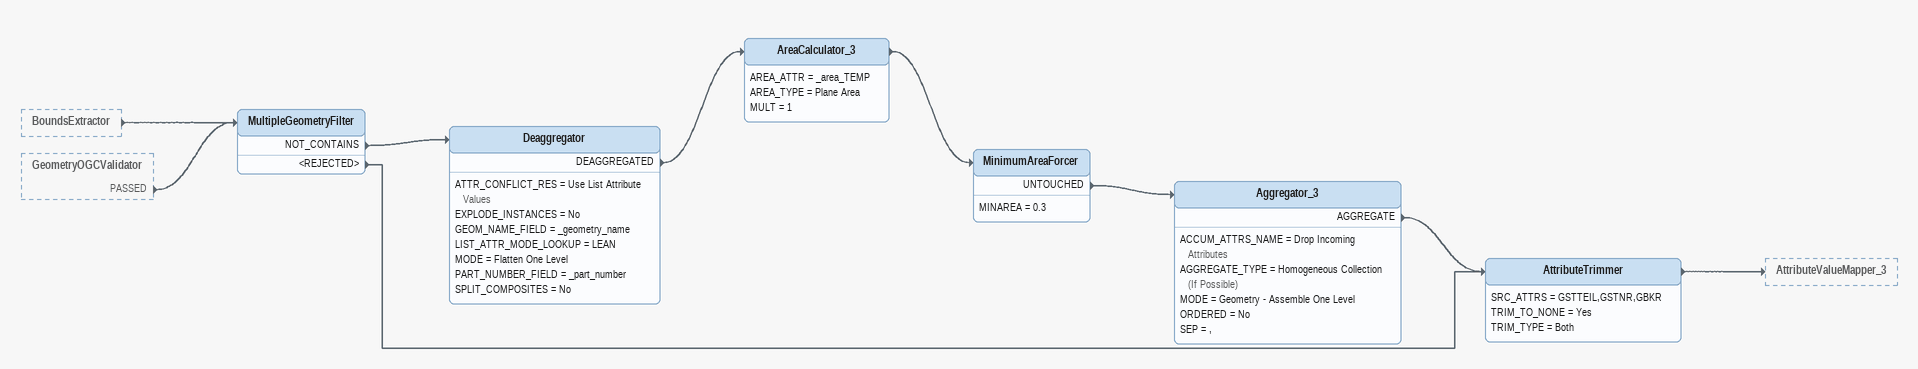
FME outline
BoundsExtractor [outside]
    -> MultipleGeometryFilter
GeometryOGCValidator [outside]
    PASSED -> MultipleGeometryFilter
MultipleGeometryFilter
    NOT_CONTAINS -> Deaggregator
    <REJECTED> -> AttributeTrimmer
Deaggregator
    ATTR_CONFLICT_RES = Use List Attribute Values
    EXPLODE_INSTANCES = No
    GEOM_NAME_FIELD = _geometry_name
    LIST_ATTR_MODE_LOOKUP = LEAN
    MODE = Flatten One Level
    PART_NUMBER_FIELD = _part_number
    SPLIT_COMPOSITES = No
    DEAGGREGATED -> AreaCalculator_3
AreaCalculator_3
    AREA_ATTR = _area_TEMP
    AREA_TYPE = Plane Area
    MULT = 1
    -> MinimumAreaForcer
MinimumAreaForcer
    MINAREA = 0.3
    UNTOUCHED -> Aggregator_3
Aggregator_3
    ACCUM_ATTRS_NAME = Drop Incoming Attributes
    AGGREGATE_TYPE = Homogeneous Collection (If Possible)
    MODE = Geometry - Assemble One Level
    ORDERED = No
    SEP = ,
    AGGREGATE -> AttributeTrimmer
AttributeTrimmer
    SRC_ATTRS = GSTTEIL,GSTNR,GBKR
    TRIM_TO_NONE = Yes
    TRIM_TYPE = Both
    -> AttributeValueMapper_3
